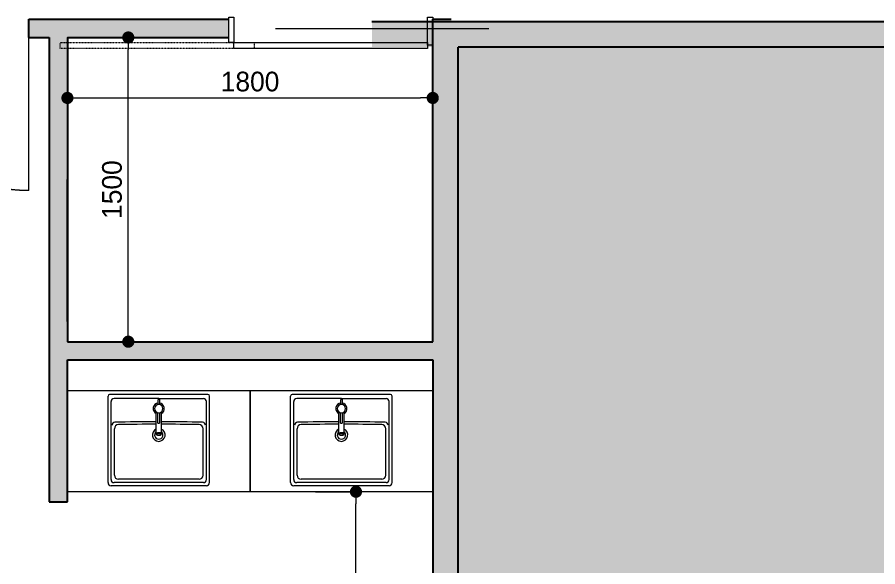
# Model space of a CAD drawing. Header units: millimetres. Extents: x -376000 to 292178, y -193032 to 188048.
# Drawn here: x -198314 to -194074, y 27008 to 29718 of the extents above; entities that cross this region are included whole.
import ezdxf

# ---------------------------------------------------------------- set-up
doc = ezdxf.new("R2010")
doc.units = ezdxf.units.MM
doc.header["$PDMODE"] = 1
doc.header["$PDSIZE"] = -2
doc.linetypes.add('ラインタイプ-1', pattern=[2.116531, 1.058062, -1.058469])
for name, color, linetype, lineweight in [('01_基準-寸法', 7, 'Continuous', 5), ('_塗（エリア） (2D)', 7, 'Continuous', 5), ('_塗（壁） (2D)', 7, 'Continuous', 5), ('_平面図（新設） (2D)', 7, 'Continuous', 5), ('_文字・記号 (2D)', 7, 'Continuous', 5)]:
    doc.layers.add(name, color=color, linetype=linetype, lineweight=lineweight)
for name, color, linetype, lineweight, true_color in [('02_0.25', 1, 'Continuous', 25, 0xff0000), ('03_0.15', 7, 'Continuous', 15, 0x990099), ('04_0.10', 7, 'Continuous', 9, 0x0099ff), ('04点線_0.10', 7, 'ラインタイプ-1', 9, 0x009dff), ('08_ハッチ・色', 7, 'Continuous', 5, 0x888888)]:
    doc.layers.add(name, color=color, linetype=linetype, lineweight=lineweight, true_color=true_color)
doc.styles.add('Hiragino Kaku Gothic Pro W3', font='', dxfattribs={"bigfont": 'Hiragino Kaku Gothic Pro W3'})
doc.styles.add('Hiragino Sans W3', font='', dxfattribs={"bigfont": 'Hiragino Sans W3'})
doc.styles.get('Hiragino Kaku Gothic Pro W3').set_extended_font_data('Hiragino Kaku Gothic Pro W3')
doc.styles.get('Hiragino Sans W3').set_extended_font_data('Hiragino Sans W3')
doc.dimstyles.new('RGT', dxfattribs={"dimtxt": 161.781684, "dimasz": 0.999939, "dimexe": 0, "dimexo": 1, "dimgap": 0.5, "dimtad": 1, "dimdsep": 46, "dimtxsty": 'Hiragino Sans W3', "dimblk": 'DOT', "dimblk1": 'DOT', "dimblk2": 'DOT', "dimcen": 0, "dimazin": 0, "dimtfac": 1, "dimtix": 1, "dimtmove": 0, "dimatfit": 0, "dimldrblk": 'VW_FILLEDARROW', "dimfxl": 1, "dimfrac": 2, "dimtolj": 1, "dimarcsym": 0})

# ---------------------------------------------------------------- blocks, each defined once
blk = doc.blocks.new('塗（エリア） (2D)')
at = {"layer": '08_ハッチ・色', "linetype": 'Continuous', "lineweight": 0, "true_color": 0x74ff63, "transparency": 33554559}
blk.add_hatch(color=91, dxfattribs=at).paths.add_polyline_path([(-196204.2, 29633.3), (-196204.2, 28472.8), (-196204.2, 28472.8), (-196204.2, 24358.3), (-180356.7, 24358.3), (-180356.7, 29633.3)])
blk = doc.blocks.new('塗（壁） (2D)')
at = {"layer": '08_ハッチ・色', "linetype": 'Continuous', "lineweight": 0}
for points in [[(-191711.7, 29695.8), (-191711.7, 29570.8), (-196566.7, 29570.8), (-196566.7, 29695.8)], [(-196266.7, 29570.8), (-196141.7, 29570.8), (-196141.7, 24715.8), (-196266.7, 24715.8)]]:
    blk.add_hatch(color=120, dxfattribs=at).paths.add_polyline_path(points)
at = {"layer": '08_ハッチ・色', "color": 141}
for points in [[(-197271.7, 29708.3), (-197271.7, 29618.3), (-198256.7, 29708.3), (-198256.7, 29618.3)], [(-198156.7, 27328.3), (-198066.7, 27328.3), (-198156.7, 29618.3), (-198066.7, 29618.3)], [(-198066.7, 28118.3), (-198066.7, 28028.3), (-196266.7, 28118.3), (-196266.7, 28028.3)]]:
    blk.add_solid(points, dxfattribs=at)
blk = doc.blocks.new('グループ-784')
at = {"layer": '04_0.10'}
blk.add_line((-198256.7, 28863.3), (-198256.7, 29663.3), dxfattribs=at)
blk.add_open_spline([(-198256.7, 28863.3), (-198296, 28863.3), (-198335.1, 28867.2), (-198374.2, 28871), (-198412.7, 28878.7), (-198451.3, 28886.4), (-198488.9, 28897.8), (-198526.5, 28909.2), (-198562.8, 28924.2), (-198599.1, 28939.3), (-198633.8, 28957.8), (-198668.4, 28976.3), (-198701.1, 28998.2), (-198733.8, 29020), (-198764.2, 29044.9), (-198794.6, 29069.9), (-198822.4, 29097.6), (-198850.1, 29125.4), (-198875.1, 29155.8), (-198900, 29186.2), (-198921.8, 29218.9), (-198943.7, 29251.6), (-198962.2, 29286.2), (-198980.7, 29320.9), (-198995.8, 29357.2), (-199010.8, 29393.5), (-199022.2, 29431.1), (-199033.6, 29468.7), (-199041.3, 29507.3), (-199049, 29545.8), (-199052.8, 29584.9), (-199056.7, 29624), (-199056.7, 29663.3)], degree=2, knots=[0, 0, 0, 0.0625, 0.0625, 0.125, 0.125, 0.1875, 0.1875, 0.25, 0.25, 0.3125, 0.3125, 0.375, 0.375, 0.4375, 0.4375, 0.5, 0.5, 0.5625, 0.5625, 0.625, 0.625, 0.6875, 0.6875, 0.75, 0.75, 0.8125, 0.8125, 0.875, 0.875, 0.9375, 0.9375, 1, 1, 1], dxfattribs=at)
blk = doc.blocks.new('グループ-791')
at = {"layer": '04_0.10'}
for p, q in [((-197374.7, 27858.3), (-197858.7, 27858.3)), ((-197866.7, 27423.3), (-197866.7, 27850.3)), ((-197851.5, 27705.9), (-197851.5, 27823.3)), ((-197616.7, 27838.3), (-197836.5, 27838.3)), ((-197619.7, 27808.6), (-197619.7, 27832.5)), ((-197613.7, 27832.5), (-197619.7, 27832.5)), ((-197616.7, 27838.3), (-197396.8, 27838.3)), ((-197613.7, 27832.5), (-197613.7, 27808.6)), ((-197381.8, 27705.9), (-197381.8, 27823.3)), ((-197366.7, 27423.3), (-197366.7, 27850.3)), ((-197366.7, 27423.3), (-197366.7, 27850.3)), ((-197629.2, 27660.2), (-197629.2, 27772.1)), ((-197620.7, 27716.5), (-197620.7, 27768.2)), ((-197612.7, 27768.2), (-197612.7, 27716.5)), ((-197604.2, 27772.1), (-197604.2, 27660.2)), ((-197851.5, 27438.5), (-197851.5, 27705.9)), ((-197835, 27460), (-197835, 27689.4)), ((-197398.3, 27460), (-197398.3, 27689.4)), ((-197381.8, 27438.5), (-197381.8, 27705.9)), ((-197418.3, 27440), (-197815, 27440)), ((-197381.7, 27408.3), (-197851.7, 27408.3)), ((-197396.8, 27423.5), (-197836.5, 27423.5))]:
    blk.add_line(p, q, dxfattribs=at)
for centre, radius, start, end in [((-197858.7, 27850.3), 8, 90, 180), ((-197374.7, 27850.3), 8, 0, 90), ((-197836.5, 27823.3), 15, 90, 180), ((-197396.8, 27823.3), 15, 0, 90), ((-197616.7, 27788.3), 27.5, 96.2629, 242.9643), ((-197616.7, 27788.3), 20.5, 0, 180), ((-197616.7, 27788.3), 20.5, 180, 0), ((-197616.7, 27788.3), 27.5, 297.0357, 83.7371), ((-197832, 27706), 15, 91.2358, 180.3527), ((-197815, 27689.4), 20, 91.1401, 180), ((-197616.7, 17723.3), 10000, 90.07162, 91.23577), ((-197616.7, 17723.3), 9988, 90.07171, 91.14015), ((-197616.7, 27756.3), 40, 264.2608, 275.7392), ((-197616.7, 17723.3), 10000, 88.76423, 89.92838), ((-197616.7, 17723.3), 9988, 88.85985, 89.92829), ((-197418.3, 27689.4), 20, 0, 88.8599), ((-197401.3, 27706), 15, 359.6473, 88.7642), ((-197616.7, 27658.3), 31.5, 113.3799, 270), ((-197616.7, 27658.3), 20.5, 127.5719, 270), ((-197616.7, 27644.6), 24.8, 59.7107, 120.2893), ((-197616.7, 27638.8), 24.8, 59.7107, 120.2893), ((-197616.7, 27681.6), 24.8, 239.7107, 300.2893), ((-197616.7, 27658.3), 31.5, 270, 66.6201), ((-197616.7, 27658.3), 20.5, 270, 52.4281), ((-197836.5, 27438.5), 15, 180, 270), ((-197815, 27460), 20, 180, 270), ((-197418.3, 27460), 20, 270, 0), ((-197396.8, 27438.5), 15, 270, 0), ((-197851.7, 27423.3), 15, 180, 270), ((-197381.7, 27423.3), 15, 270, 0)]:
    blk.add_arc(centre, radius, start, end, dxfattribs=at)
blk = doc.blocks.new('グループ-792')
at = {"layer": '04_0.10', "flags": 128}
blk.add_lwpolyline([(-198066.7, 27378.3), (-198066.7, 27878.3), (-197166.7, 27878.3), (-197166.7, 27378.3)], close=True, dxfattribs=at)
at = {"layer": '04_0.10'}
blk.add_blockref('グループ-791', (0, 0), dxfattribs=at)
blk = doc.blocks.new('グループ-794')
at = {"layer": '03_0.15', "flags": 128}
for points in [[(-197271.7, 29718.3), (-197246.7, 29718.3), (-197246.7, 29593.3), (-197271.7, 29593.3)], [(-196291.7, 29718.3), (-196266.7, 29718.3), (-196266.7, 29580.8), (-196291.7, 29580.8)], [(-197246.7, 29593.3), (-196291.7, 29593.3), (-196291.7, 29563.3), (-197246.7, 29563.3)]]:
    blk.add_lwpolyline(points, close=True, dxfattribs=at)
at = {"layer": '04点線_0.10', "flags": 128}
blk.add_lwpolyline([(-198101.7, 29593.3), (-197146.7, 29593.3), (-197146.7, 29563.3), (-198101.7, 29563.3)], close=True, dxfattribs=at)
blk = doc.blocks.new('グループ-795')
at = {"layer": '04_0.10'}
for p, q in [((-196474.7, 27858.3), (-196958.7, 27858.3)), ((-196966.7, 27423.3), (-196966.7, 27850.3)), ((-196951.5, 27705.9), (-196951.5, 27823.3)), ((-196716.7, 27838.3), (-196936.5, 27838.3)), ((-196719.7, 27808.6), (-196719.7, 27832.5)), ((-196713.7, 27832.5), (-196719.7, 27832.5)), ((-196716.7, 27838.3), (-196496.8, 27838.3)), ((-196713.7, 27832.5), (-196713.7, 27808.6)), ((-196481.8, 27705.9), (-196481.8, 27823.3)), ((-196466.7, 27423.3), (-196466.7, 27850.3)), ((-196466.7, 27423.3), (-196466.7, 27850.3)), ((-196729.2, 27660.2), (-196729.2, 27772.1)), ((-196720.7, 27716.5), (-196720.7, 27768.2)), ((-196712.7, 27768.2), (-196712.7, 27716.5)), ((-196704.2, 27772.1), (-196704.2, 27660.2)), ((-196951.5, 27438.5), (-196951.5, 27705.9)), ((-196935, 27460), (-196935, 27689.4)), ((-196498.3, 27460), (-196498.3, 27689.4)), ((-196481.8, 27438.5), (-196481.8, 27705.9)), ((-196518.3, 27440), (-196915, 27440)), ((-196481.7, 27408.3), (-196951.7, 27408.3)), ((-196496.8, 27423.5), (-196936.5, 27423.5))]:
    blk.add_line(p, q, dxfattribs=at)
for centre, radius, start, end in [((-196958.7, 27850.3), 8, 90, 180), ((-196474.7, 27850.3), 8, 0, 90), ((-196936.5, 27823.3), 15, 90, 180), ((-196496.8, 27823.3), 15, 0, 90), ((-196716.7, 27788.3), 27.5, 96.2629, 242.9643), ((-196716.7, 27788.3), 20.5, 0, 180), ((-196716.7, 27788.3), 20.5, 180, 0), ((-196716.7, 27788.3), 27.5, 297.0357, 83.7371), ((-196932, 27706), 15, 91.2358, 180.3527), ((-196915, 27689.4), 20, 91.1401, 180), ((-196716.7, 17723.3), 10000, 90.07162, 91.23577), ((-196716.7, 17723.3), 9988, 90.07171, 91.14015), ((-196716.7, 27756.3), 40, 264.2608, 275.7392), ((-196716.7, 17723.3), 10000, 88.76423, 89.92838), ((-196716.7, 17723.3), 9988, 88.85985, 89.92829), ((-196518.3, 27689.4), 20, 0, 88.8599), ((-196501.3, 27706), 15, 359.6473, 88.7642), ((-196716.7, 27658.3), 31.5, 113.3799, 270), ((-196716.7, 27658.3), 20.5, 127.5719, 270), ((-196716.7, 27644.6), 24.8, 59.7107, 120.2893), ((-196716.7, 27638.8), 24.8, 59.7107, 120.2893), ((-196716.7, 27681.6), 24.8, 239.7107, 300.2893), ((-196716.7, 27658.3), 31.5, 270, 66.6201), ((-196716.7, 27658.3), 20.5, 270, 52.4281), ((-196936.5, 27438.5), 15, 180, 270), ((-196915, 27460), 20, 180, 270), ((-196518.3, 27460), 20, 270, 0), ((-196496.8, 27438.5), 15, 270, 0), ((-196951.7, 27423.3), 15, 180, 270), ((-196481.7, 27423.3), 15, 270, 0)]:
    blk.add_arc(centre, radius, start, end, dxfattribs=at)
blk = doc.blocks.new('グループ-796')
at = {"layer": '04_0.10', "flags": 128}
blk.add_lwpolyline([(-197166.7, 27378.3), (-197166.7, 27878.3), (-196266.7, 27878.3), (-196266.7, 27378.3)], close=True, dxfattribs=at)
at = {"layer": '04_0.10'}
blk.add_blockref('グループ-795', (0, 0), dxfattribs=at)
blk = doc.blocks.new('平面図（新設） (2D)')
at = {"layer": '02_0.25'}
for p, q in [((-198256.673, 29618.333), (-198256.673, 29708.333)), ((-198256.673, 29708.333), (-197271.673, 29708.333)), ((-191711.673, 29695.833), (-196566.673, 29695.833)), ((-196266.673, 28118.333), (-196266.673, 29708.333)), ((-196266.673, 29708.333), (-196176.673, 29708.333)), ((-198256.673, 29618.333), (-198156.673, 29618.333)), ((-198156.673, 29618.333), (-198156.673, 27328.333)), ((-198066.673, 29618.333), (-197271.673, 29618.333)), ((-198066.673, 29618.333), (-198066.673, 28118.333)), ((-191713.113, 29570.833), (-196141.673, 29570.833)), ((-196141.673, 24418.333), (-196141.673, 29570.833)), ((-198066.673, 28218.333), (-198066.673, 28918.333)), ((-198066.673, 28118.333), (-196266.673, 28118.333)), ((-198066.673, 28028.333), (-196266.673, 28028.333)), ((-198066.673, 27328.333), (-198066.673, 28028.333)), ((-196266.673, 28028.333), (-196266.673, 26198.333)), ((-198156.673, 27328.333), (-198066.673, 27328.333))]:
    blk.add_line(p, q, dxfattribs=at)
at = {"layer": '04_0.10', "transparency": 33554687}
for p, q in [((-197041.993, 29663.333), (-195991.993, 29663.333)), ((-196590.993, 29663.333), (-195990.993, 29663.333))]:
    blk.add_line(p, q, dxfattribs=at)
at = {"layer": '04_0.10', "color": 7}
for name in ['グループ-794', 'グループ-792', 'グループ-796']:
    blk.add_blockref(name, (0, 0), dxfattribs=at)
at = {"layer": '04_0.10'}
blk.add_blockref('グループ-784', (0, 0), dxfattribs=at)
blk = doc.blocks.new('_Dot')
at = {"color": 0, "linetype": 'ByBlock', "lineweight": -2}
blk.add_line((-0.5, 0), (-1, 0), dxfattribs=at)
at = {"color": 0, "linetype": 'ByBlock', "const_width": 0.5}
blk.add_lwpolyline([(-0.25, 0, 1), (0.25, 0, 1)], format="xyb", close=True, dxfattribs=at)
blk = doc.blocks.new('*D472')
at = {"layer": '01_基準-寸法', "color": 0, "lineweight": -2}
for p, q in [((-198066.7, 29619.2), (-198066.7, 29320.2)), ((-196266.7, 29619.2), (-196266.7, 29320.2)), ((-198006.7, 29320.2), (-196326.7, 29320.2))]:
    blk.add_line(p, q, dxfattribs=at)
at = {"layer": 'Defpoints', "color": 0}
for p in [(-198066.7, 29620.2), (-196266.7, 29620.2), (-196266.7, 29320.2)]:
    blk.add_point(p, dxfattribs=at)
at = {"layer": '01_基準-寸法', "color": 0, "lineweight": -2, "xscale": 59.99633789062499, "yscale": 59.99633789062499, "zscale": 59.99633789062499, "rotation": 180}
blk.add_blockref('_Dot', (-198066.7, 29320.2), dxfattribs=at)
at = {"layer": '01_基準-寸法', "color": 0, "lineweight": -2, "xscale": 59.99633789062499, "yscale": 59.99633789062499, "zscale": 59.99633789062499}
blk.add_blockref('_Dot', (-196266.7, 29320.2), dxfattribs=at)
at = {"layer": '01_基準-寸法', "color": 0, "insert": (-197166.7, 29400.4), "char_height": 97.07, "attachment_point": 5, "style": 'Hiragino Kaku Gothic Pro W3'}
blk.add_mtext('\\A1;1800', dxfattribs=at)
blk = doc.blocks.new('VW_FILLEDARROW')
at = {"color": 0, "linetype": 'Continuous', "lineweight": 5, "transparency": 16777216, "flags": 128}
blk.add_lwpolyline([(-161.333, 43.229), (0, 0), (-161.333, -43.229)], close=True, dxfattribs=at)
blk = doc.blocks.new('*D483')
at = {"layer": '01_基準-寸法', "color": 0, "lineweight": -2}
for p, q in [((-196843.8, 27378.3), (-196644.8, 27378.3)), ((-196644.8, 26258.3), (-196644.8, 27318.3)), ((-196843.8, 26198.3), (-196644.8, 26198.3))]:
    blk.add_line(p, q, dxfattribs=at)
at = {"layer": 'Defpoints', "color": 0}
for p in [(-196844.8, 27378.3), (-196644.8, 27378.3), (-196844.8, 26198.3)]:
    blk.add_point(p, dxfattribs=at)
at = {"layer": '01_基準-寸法', "color": 0, "lineweight": -2, "xscale": 59.99633789062499, "yscale": 59.99633789062499, "zscale": 59.99633789062499}
for p, rotation in [((-196644.8, 27378.3), 90), ((-196644.8, 26198.3), 270)]:
    blk.add_blockref('_Dot', p, dxfattribs=dict(at, rotation=rotation))
at = {"layer": '01_基準-寸法', "color": 0, "insert": (-196725, 26788.3), "char_height": 97.07, "attachment_point": 5, "rotation": 90, "style": 'Hiragino Kaku Gothic Pro W3'}
blk.add_mtext('\\A1;1180', dxfattribs=at)
blk = doc.blocks.new('*D484')
at = {"layer": '01_基準-寸法', "color": 0, "lineweight": -2}
for p, q in [((-198065.7, 29618.3), (-197766.7, 29618.3)), ((-197766.7, 28178.3), (-197766.7, 29558.3)), ((-198065.7, 28118.3), (-197766.7, 28118.3))]:
    blk.add_line(p, q, dxfattribs=at)
at = {"layer": 'Defpoints', "color": 0}
for p in [(-198066.7, 29618.3), (-197766.7, 29618.3), (-198066.7, 28118.3)]:
    blk.add_point(p, dxfattribs=at)
at = {"layer": '01_基準-寸法', "color": 0, "lineweight": -2, "xscale": 59.99633789062499, "yscale": 59.99633789062499, "zscale": 59.99633789062499}
for p, rotation in [((-197766.7, 29618.3), 90), ((-197766.7, 28118.3), 270)]:
    blk.add_blockref('_Dot', p, dxfattribs=dict(at, rotation=rotation))
at = {"layer": '01_基準-寸法', "color": 0, "insert": (-197846.7, 28868.3), "char_height": 97.07, "attachment_point": 5, "rotation": 90, "style": 'Hiragino Kaku Gothic Pro W3'}
blk.add_mtext('\\A1;1500', dxfattribs=at)
blk = doc.blocks.new('文字・記号 (2D)')
at = {"layer": '01_基準-寸法'}
for base, p1, p2, picture, middle in [((-197766.673, 29618.333), (-198066.673, 28118.333), (-198066.673, 29618.333), '*D484', (-197846.665, 28868.333)), ((-196644.802, 27378.333), (-196844.802, 26198.333), (-196844.802, 27378.333), '*D483', (-196724.984, 26788.333))]:
    dim = blk.add_linear_dim(base=base, p1=p1, p2=p2, angle=270, dimstyle='RGT', override={"dimtxt": 97.06901, "dimasz": 59.996338, "dimgap": 30, "dimpost": '<>', "dimtxsty": 'Hiragino Kaku Gothic Pro W3', "dimtmove": 2}, dxfattribs=at)
    dim.commit()
    dim.dimension.update_dxf_attribs({"geometry": picture, "text_midpoint": middle})
dim = blk.add_linear_dim(base=(-196266.673, 29320.249), p1=(-198066.673, 29620.249), p2=(-196266.673, 29620.249), dimstyle='RGT', override={"dimtxt": 97.06901, "dimasz": 59.996338, "dimgap": 30, "dimpost": '<>', "dimtxsty": 'Hiragino Kaku Gothic Pro W3', "dimtmove": 2}, dxfattribs=at)
dim.commit()
dim.dimension.update_dxf_attribs({"geometry": '*D472', "text_midpoint": (-197166.673, 29400.431)})

msp = doc.modelspace()

# ---------------------------------------------------------------- block references
at = {"layer": '_塗（エリア） (2D)'}
msp.add_blockref('塗（エリア） (2D)', (0, 0), dxfattribs=at)
at = {"layer": '_塗（壁） (2D)'}
msp.add_blockref('塗（壁） (2D)', (0, 0), dxfattribs=at)

# ---------------------------------------------------------------- next in the draw order: block references
at = {"layer": '_平面図（新設） (2D)'}
msp.add_blockref('平面図（新設） (2D)', (0, 0), dxfattribs=at)

# ---------------------------------------------------------------- next in the draw order: block references
at = {"layer": '_文字・記号 (2D)'}
msp.add_blockref('文字・記号 (2D)', (0, 0), dxfattribs=at)

doc.saveas('drawing.dxf')
